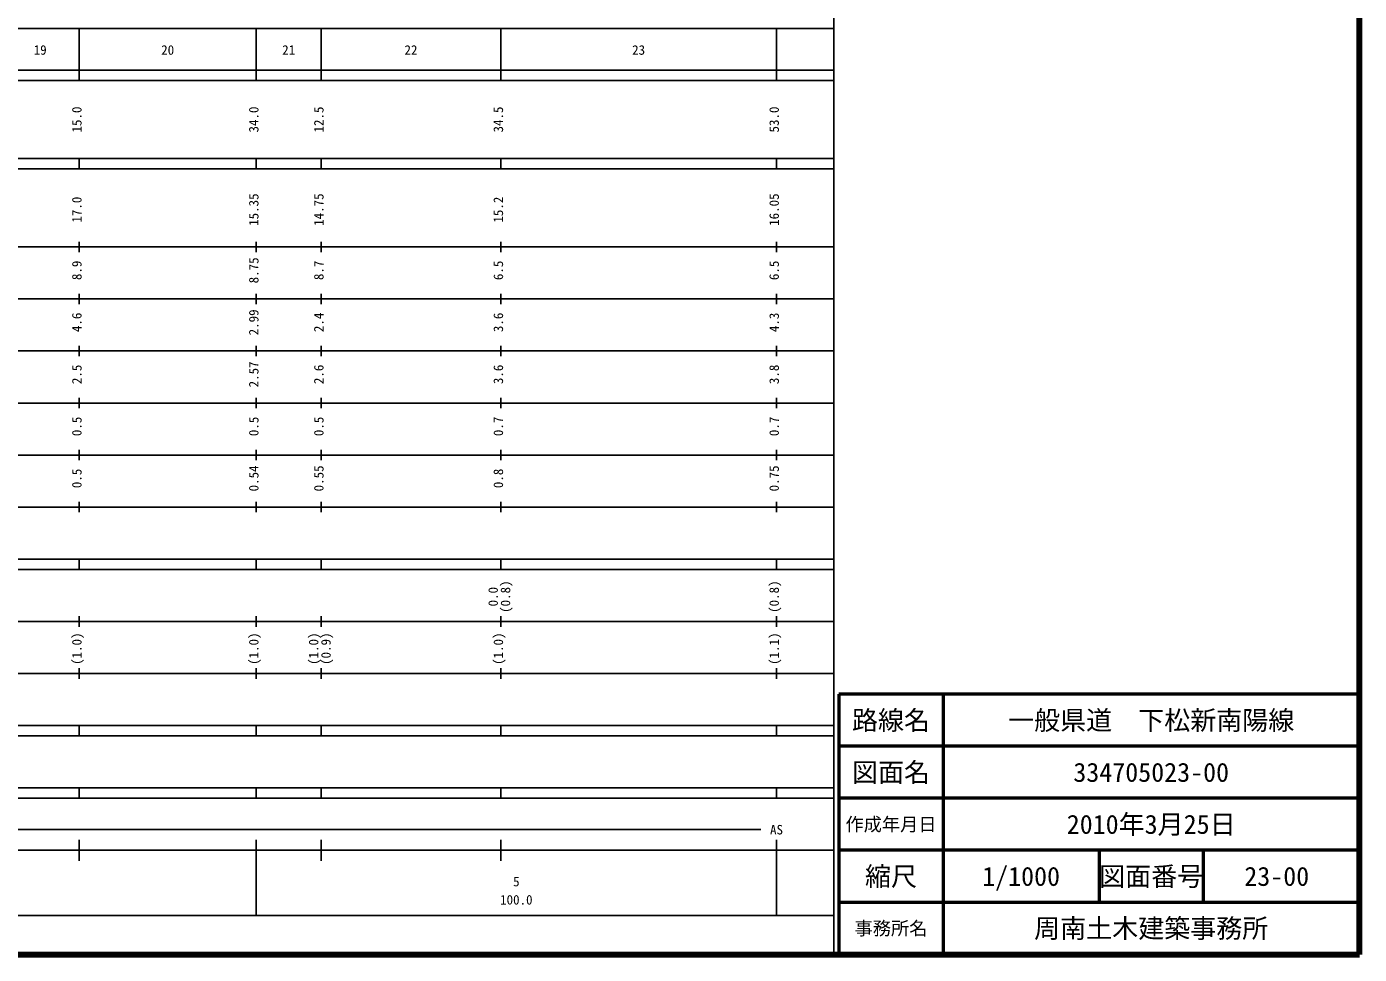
# Model space of a CAD drawing. Units: millimetres on the paper, enlarged 1000 times. Extents: x 40000 to 680000, y 20000 to 380000.
# Drawn here: x 423900 to 680000, y 20000 to 198357 of the extents above; entities that cross this region are included whole.
import ezdxf
from ezdxf.enums import TextEntityAlignment as Align

# ---------------------------------------------------------------- set-up
doc = ezdxf.new("R2010")
doc.units = ezdxf.units.MM
doc.header["$LTSCALE"] = 1000
for name, color, linetype, lineweight in [('M-TTL', 2, 'Continuous', 140), ('M-TTL-BAND', 7, 'Continuous', 25), ('M-TTL-FRAM', 2, 'Continuous', 50), ('M-TTL-LINE', 7, 'Continuous', 50)]:
    doc.layers.add(name, color=color, linetype=linetype, lineweight=lineweight)
doc.layers.add('M-TTL-TXT', color=7, linetype='Continuous')
doc.styles.add('ＭＳ ゴシック', font='')
doc.styles.get('ＭＳ ゴシック').set_extended_font_data('MS Gothic')

msp = doc.modelspace()

# ---------------------------------------------------------------- linework, layer by layer
at = {"layer": 'M-TTL'}
for p, q in [((680000, 20000), (680000, 380000)), ((40000, 20000), (680000, 20000))]:
    msp.add_line(p, q, dxfattribs=at)
at = {"layer": 'M-TTL-BAND'}
for p, q in [((579000, 20000), (579000, 370000)), ((68000, 198000), (579000, 198000)), ((434000, 188000), (434000, 198000)), ((468000, 188000), (468000, 198000)), ((480500, 188000), (480500, 198000)), ((515000, 188000), (515000, 198000)), ((568000, 188000), (568000, 198000)), ((40000, 190000), (579000, 190000)), ((40000, 188000), (579000, 188000)), ((40000, 173000), (579000, 173000)), ((434000, 171000), (434000, 173000)), ((468000, 171000), (468000, 173000)), ((480500, 171000), (480500, 173000)), ((515000, 171000), (515000, 173000)), ((568000, 171000), (568000, 173000)), ((40000, 171000), (579000, 171000)), ((434000, 155000), (434000, 157000)), ((468000, 155000), (468000, 157000)), ((480500, 155000), (480500, 157000)), ((515000, 155000), (515000, 157000)), ((568000, 155000), (568000, 157000)), ((40000, 156000), (579000, 156000)), ((46000, 146000), (579000, 146000)), ((434000, 145000), (434000, 147000)), ((468000, 145000), (468000, 147000)), ((480500, 145000), (480500, 147000)), ((515000, 145000), (515000, 147000)), ((568000, 145000), (568000, 147000)), ((52000, 136000), (579000, 136000)), ((434000, 135000), (434000, 137000)), ((468000, 135000), (468000, 137000)), ((480500, 135000), (480500, 137000)), ((515000, 135000), (515000, 137000)), ((568000, 135000), (568000, 137000)), ((46000, 126000), (579000, 126000)), ((434000, 125000), (434000, 127000)), ((468000, 125000), (468000, 127000)), ((480500, 125000), (480500, 127000)), ((515000, 125000), (515000, 127000)), ((568000, 125000), (568000, 127000)), ((52000, 116000), (579000, 116000)), ((434000, 115000), (434000, 117000)), ((468000, 115000), (468000, 117000)), ((480500, 115000), (480500, 117000)), ((515000, 115000), (515000, 117000)), ((568000, 115000), (568000, 117000)), ((46000, 106000), (579000, 106000)), ((434000, 105000), (434000, 107000)), ((468000, 105000), (468000, 107000)), ((480500, 105000), (480500, 107000)), ((515000, 105000), (515000, 107000)), ((568000, 105000), (568000, 107000)), ((40000, 96000), (579000, 96000)), ((434000, 94000), (434000, 96000)), ((468000, 94000), (468000, 96000)), ((480500, 94000), (480500, 96000)), ((515000, 94000), (515000, 96000)), ((568000, 94000), (568000, 96000)), ((40000, 94000), (579000, 94000)), ((434000, 83000), (434000, 85000)), ((468000, 83000), (468000, 85000)), ((480500, 83000), (480500, 85000)), ((515000, 83000), (515000, 85000)), ((568000, 83000), (568000, 85000)), ((49000, 84000), (579000, 84000)), ((434000, 73000), (434000, 75000)), ((468000, 73000), (468000, 75000)), ((480500, 73000), (480500, 75000)), ((515000, 73000), (515000, 75000)), ((568000, 73000), (568000, 75000)), ((40000, 74000), (579000, 74000)), ((40000, 64000), (579000, 64000)), ((40000, 62000), (579000, 62000)), ((434000, 62000), (434000, 64000)), ((468000, 62000), (468000, 64000)), ((480500, 62000), (480500, 64000)), ((515000, 62000), (515000, 64000)), ((568000, 62000), (568000, 64000)), ((40000, 52000), (579000, 52000)), ((434000, 50000), (434000, 52000)), ((468000, 50000), (468000, 52000)), ((480500, 50000), (480500, 52000)), ((515000, 50000), (515000, 52000)), ((568000, 50000), (568000, 52000)), ((40000, 50000), (579000, 50000)), ((71000, 44000), (565000, 44000)), ((434000, 38000), (434000, 42000)), ((468000, 27500), (468000, 42000)), ((480500, 38000), (480500, 42000)), ((515000, 38000), (515000, 42000)), ((568000, 27500), (568000, 42000)), ((40000, 40000), (579000, 40000)), ((68000, 27500), (579000, 27500))]:
    msp.add_line(p, q, dxfattribs=at)
at = {"layer": 'M-TTL-FRAM'}
for p, q in [((680000, 70000), (580000, 70000)), ((580000, 70000), (580000, 20000))]:
    msp.add_line(p, q, dxfattribs=at)
at = {"layer": 'M-TTL-LINE'}
for p, q in [((600000, 70000), (600000, 20000)), ((680000, 60000), (580000, 60000)), ((680000, 50000), (580000, 50000)), ((680000, 40000), (580000, 40000)), ((630000, 40000), (630000, 30000)), ((650000, 40000), (650000, 30000)), ((680000, 30000), (580000, 30000))]:
    msp.add_line(p, q, dxfattribs=at)

# ---------------------------------------------------------------- texts
at = {"layer": 'M-TTL-BAND', "style": 'ＭＳ ゴシック'}
for s, p in [('19', (426500, 192405)), ('20', (451000, 192405)), ('21', (474250, 192405)), ('22', (497750, 192405)), ('23', (541500, 192405)), ('AS', (568000, 42500)), ('5', (518000, 32523)), ('100.0', (518000, 29033))]:
    msp.add_text(s, height=1833, dxfattribs=at).set_placement(p, align=Align.BOTTOM_CENTER)
for s, p in [('15.0', (435000, 180500)), ('34.0', (469000, 180500)), ('12.5', (481500, 180500)), ('34.5', (516000, 180500)), ('53.0', (569000, 180500)), ('17.0', (435000, 163174)), ('15.35', (469000, 163174)), ('14.75', (481500, 163174)), ('15.2', (516000, 163174)), ('16.05', (569000, 163174)), ('8.75', (469000, 151500)), ('8.9', (435000, 151500)), ('8.7', (481500, 151500)), ('6.5', (516000, 151500)), ('6.5', (569000, 151500)), ('2.99', (469000, 141500)), ('4.6', (435000, 141500)), ('2.4', (481500, 141500)), ('3.6', (516000, 141500)), ('4.3', (569000, 141500)), ('2.5', (435000, 131500)), ('2.57', (469000, 131500)), ('2.6', (481500, 131500)), ('3.6', (516000, 131500)), ('3.8', (569000, 131500)), ('0.5', (435000, 121500)), ('0.5', (469000, 121500)), ('0.5', (481500, 121500)), ('0.7', (516000, 121500)), ('0.7', (569000, 121500)), ('0.5', (435000, 111500)), ('0.54', (469000, 111500)), ('0.55', (481500, 111500)), ('0.8', (516000, 111500)), ('0.75', (569000, 111500)), ('0.0', (515000, 88764)), ('(0.8)', (517370, 88764)), ('(0.8)', (569000, 88764)), ('(1.0)', (435000, 78764)), ('(1.0)', (469000, 78764)), ('(1.0)', (480500, 78764)), ('(0.9)', (482870, 78764)), ('(1.0)', (516000, 78764)), ('(1.1)', (569000, 78764))]:
    msp.add_text(s, height=1833, rotation=90, dxfattribs=at).set_placement(p, align=Align.BOTTOM_CENTER)
at = {"layer": 'M-TTL-TXT', "style": 'ＭＳ ゴシック'}
for s, height, p in [('路線名', 3666, (590000, 65000)), ('路線名', 3666, (590000, 65000)), ('一般県道\u3000下松新南陽線', 3666, (640000, 65000)), ('図面名', 3666, (590000, 55000)), ('図面名', 3666, (590000, 55000)), ('334705023-00', 3666, (640000, 55000)), ('作成年月日', 2566, (590000, 45000)), ('作成年月日', 2566, (590000, 45000)), ('2010年3月25日', 3666, (640000, 45000)), ('縮尺', 3666, (590000, 35000)), ('縮尺', 3666, (590000, 35000)), ('1/1000', 3666, (615000, 35000)), ('図面番号', 3666, (640000, 35000)), ('図面番号', 3666, (640000, 35000)), ('23-00', 3666, (664125, 35000)), ('事務所名', 2566, (590000, 25000)), ('事務所名', 2566, (590000, 25000)), ('周南土木建築事務所', 3666, (640000, 25000))]:
    msp.add_text(s, height=height, dxfattribs=at).set_placement(p, align=Align.MIDDLE_CENTER)

doc.saveas('drawing.dxf')
